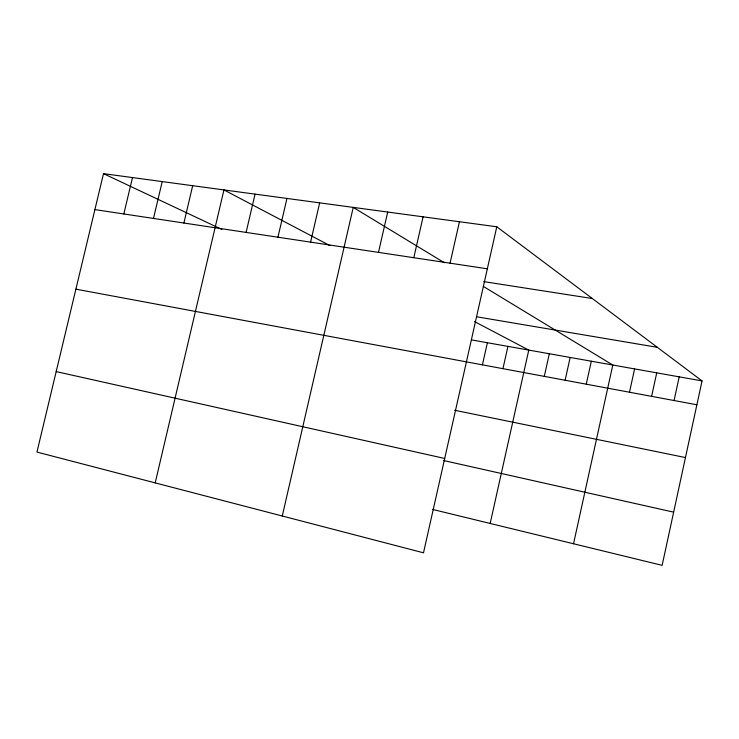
<?xml version="1.0" encoding="UTF-8"?>
<svg xmlns="http://www.w3.org/2000/svg" width="739" height="739" viewBox="0 0 739 739"><rect width="100%" height="100%" fill="white"/><g stroke="black" fill="none" stroke-linecap="round" stroke-linejoin="round"><path stroke-width="1.11" d="M651.613 396.344L656.74 372.844M674.07 400.529L679.215 376.844M496.784 226.781L423.502 552.809L36.95 452.074L103.497 173.656L496.784 226.781L702.05 380.908L662.135 565.344L432.389 509.383M573.538 543.765L612.797 365.029L483.371 286.427M629.499 392.224L634.598 368.909M565.123 380.234L570.166 357.445M586.258 384.178L591.32 361.214M490.169 523.452L528.773 350.092L474.484 321.567M544.301 376.363L549.317 353.741M482.428 364.835L487.389 342.73M502.954 368.659L507.924 346.379M450.06 263.176L459.436 221.737M413.794 257.708L423.087 216.823M282.27 516.007L353.242 207.391L444.388 262.751M378.479 252.378L387.698 212.047M310.583 242.133L319.664 202.855M246.105 232.406L255.047 194.126M277.938 237.21L286.944 198.44M155.199 482.89L223.945 189.923L329.963 245.625M153.49 218.43L162.22 181.591M183.891 223.021L192.685 185.711M123.838 213.959L132.493 177.572M94.906 209.599L487.343 268.802M483.74 281.614L592.345 298.528M476.618 316.782L657.331 347.33M471.648 339.931L702.05 380.908M75.886 289.161L696.886 404.778M454.67 410.265L685.459 457.57M56.182 371.597L444.702 458.466M443.382 460.48L673.645 512.155M103.497 173.656L221.848 229.413"/></g></svg>
